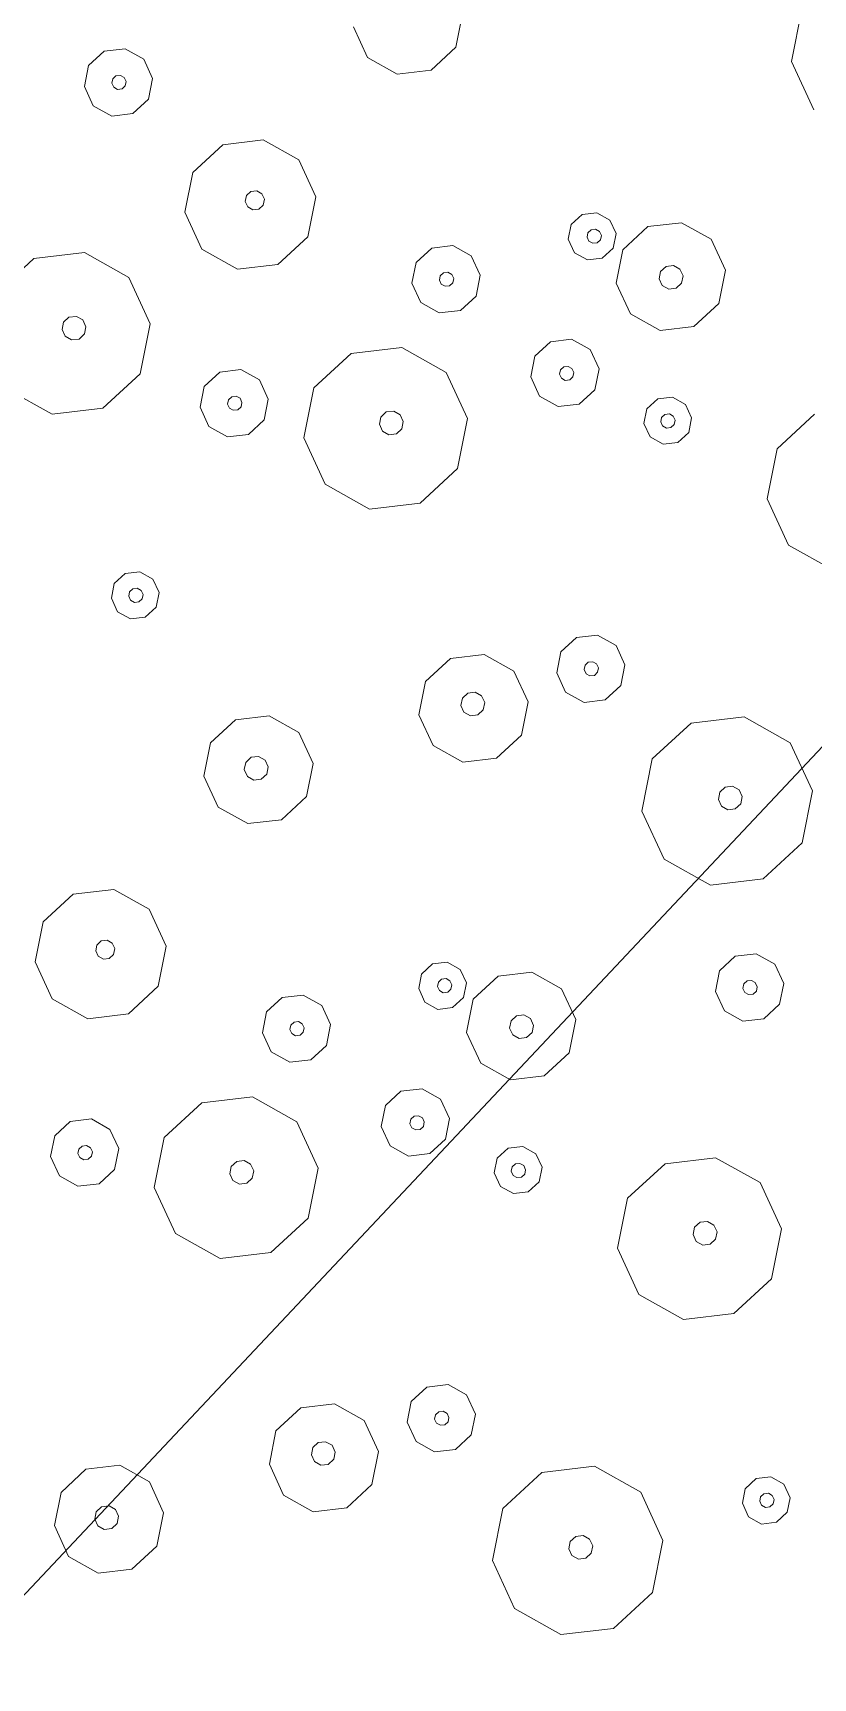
# Model space of a CAD drawing. Header units: metres. Extents: x -2858 to 512, y -1995 to 1252.
# Drawn here: x -465.9 to -464.083, y -188.964 to -185.131 of the extents above; entities that cross this region are included whole.
import ezdxf

# ---------------------------------------------------------------- set-up
doc = ezdxf.new("R2010")
doc.units = ezdxf.units.M
doc.layers.add('Calque commun', color=7, linetype='Continuous')

# ---------------------------------------------------------------- blocks, each defined once
blk = doc.blocks.new('pattern')
at = {"layer": 'Calque commun', "color": 54, "linetype": 'Continuous', "lineweight": 9}
for p, q in [((97.5892, 106.7281), (97.603, 106.7599)), ((97.603, 106.7599), (97.6328, 106.7775)), ((97.6328, 106.7775), (97.6672, 106.7742)), ((97.6672, 106.7742), (97.6932, 106.7513)), ((97.6932, 106.7513), (97.7007, 106.7175)), ((97.5967, 106.6943), (97.5892, 106.7281)), ((97.627, 106.7253), (97.6311, 106.7348)), ((97.6292, 106.7151), (97.627, 106.7253)), ((97.637, 106.7083), (97.6292, 106.7151)), ((97.6311, 106.7348), (97.64, 106.7401)), ((97.64, 106.7401), (97.6504, 106.7391)), ((97.6563, 106.7125), (97.6473, 106.7073)), ((97.6504, 106.7391), (97.6582, 106.7322)), ((97.6604, 106.7221), (97.6563, 106.7125)), ((97.6582, 106.7322), (97.6604, 106.7221)), ((97.7007, 106.7175), (97.6869, 106.6857)), ((97.6227, 106.6714), (97.5967, 106.6943)), ((97.6473, 106.7073), (97.637, 106.7083)), ((97.6869, 106.6857), (97.6571, 106.6681)), ((97.6571, 106.6681), (97.6227, 106.6714)), ((97.8747, 106.6055), (97.9811, 106.6684)), ((97.9811, 106.6684), (98.1042, 106.6566)), ((98.1042, 106.6566), (98.1968, 106.5748)), ((97.8255, 106.4921), (97.8747, 106.6055)), ((98.1968, 106.5748), (98.2237, 106.4542)), ((97.8524, 106.3715), (97.8255, 106.4921)), ((97.9867, 106.4764), (97.9936, 106.4923)), ((97.9936, 106.4923), (98.0085, 106.5011)), ((98.0085, 106.5011), (98.0257, 106.4994)), ((98.0257, 106.4994), (98.0387, 106.488)), ((98.0387, 106.488), (98.0425, 106.4711)), ((97.9905, 106.4595), (97.9867, 106.4764)), ((98.0034, 106.448), (97.9905, 106.4595)), ((98.0207, 106.4464), (98.0034, 106.448)), ((98.0356, 106.4552), (98.0207, 106.4464)), ((98.0425, 106.4711), (98.0356, 106.4552)), ((98.2237, 106.4542), (98.1745, 106.3408)), ((97.1502, 106.3269), (97.2524, 106.3872)), ((97.2524, 106.3872), (97.3705, 106.376)), ((97.3705, 106.376), (97.4594, 106.2974)), ((97.945, 106.2896), (97.8524, 106.3715)), ((98.1745, 106.3408), (98.0681, 106.2779)), ((97.103, 106.218), (97.1502, 106.3269)), ((97.4594, 106.2974), (97.4853, 106.1816)), ((98.0681, 106.2779), (97.945, 106.2896)), ((97.1288, 106.1022), (97.103, 106.218)), ((97.2483, 106.2038), (97.2551, 106.2197)), ((97.2551, 106.2197), (97.2701, 106.2285)), ((97.2701, 106.2285), (97.2873, 106.2268)), ((97.2873, 106.2268), (97.3003, 106.2154)), ((97.3003, 106.2154), (97.304, 106.1985)), ((97.252, 106.1869), (97.2483, 106.2038)), ((97.265, 106.1755), (97.252, 106.1869)), ((97.2822, 106.1738), (97.265, 106.1755)), ((97.2971, 106.1826), (97.2822, 106.1738)), ((97.304, 106.1985), (97.2971, 106.1826)), ((97.4853, 106.1816), (97.438, 106.0727)), ((97.2177, 106.0237), (97.1288, 106.1022)), ((97.9471, 106.084), (97.9896, 106.1091)), ((97.9896, 106.1091), (98.0389, 106.1044)), ((98.0389, 106.1044), (98.0759, 106.0717)), ((97.438, 106.0727), (97.3359, 106.0124)), ((97.9274, 106.0386), (97.9471, 106.084)), ((98.0759, 106.0717), (98.0867, 106.0234)), ((97.3359, 106.0124), (97.2177, 106.0237)), ((97.9381, 105.9903), (97.9274, 106.0386)), ((97.9896, 106.0335), (97.9937, 106.043)), ((97.9918, 106.0233), (97.9896, 106.0335)), ((97.9996, 106.0165), (97.9918, 106.0233)), ((97.9937, 106.043), (98.0027, 106.0483)), ((98.0027, 106.0483), (98.013, 106.0473)), ((98.0189, 106.0208), (98.01, 106.0155)), ((98.013, 106.0473), (98.0208, 106.0404)), ((98.023, 106.0303), (98.0189, 106.0208)), ((98.0208, 106.0404), (98.023, 106.0303)), ((98.0867, 106.0234), (98.067, 105.9781)), ((97.9752, 105.9576), (97.9381, 105.9903)), ((98.01, 106.0155), (97.9996, 106.0165)), ((98.1621, 105.9736), (98.2302, 106.0138)), ((98.2302, 106.0138), (98.309, 106.0063)), ((98.309, 106.0063), (98.3683, 105.954)), ((96.7009, 105.9042), (96.7205, 105.9495)), ((96.7205, 105.9495), (96.7631, 105.9747)), ((96.7631, 105.9747), (96.8123, 105.97)), ((96.8123, 105.97), (96.8494, 105.9372)), ((98.0244, 105.9529), (97.9752, 105.9576)), ((98.067, 105.9781), (98.0244, 105.9529)), ((98.1306, 105.901), (98.1621, 105.9736)), ((98.3683, 105.954), (98.3855, 105.8767)), ((96.7631, 105.899), (96.7672, 105.9086)), ((96.7672, 105.9086), (96.7761, 105.9138)), ((96.7761, 105.9138), (96.7865, 105.9128)), ((96.7865, 105.9128), (96.7943, 105.906)), ((96.7943, 105.906), (96.7965, 105.8958)), ((96.8494, 105.9372), (96.8601, 105.889)), ((98.2305, 105.8995), (98.2454, 105.9083)), ((98.2454, 105.9083), (98.2627, 105.9067)), ((98.2627, 105.9067), (98.2756, 105.8952)), ((96.7116, 105.8559), (96.7009, 105.9042)), ((96.7653, 105.8889), (96.7631, 105.899)), ((96.7731, 105.882), (96.7653, 105.8889)), ((96.7834, 105.881), (96.7731, 105.882)), ((96.7924, 105.8863), (96.7834, 105.881)), ((96.7965, 105.8958), (96.7924, 105.8863)), ((96.8601, 105.889), (96.8405, 105.8436)), ((98.1479, 105.8238), (98.1306, 105.901)), ((98.2236, 105.8837), (98.2305, 105.8995)), ((98.2274, 105.8668), (98.2236, 105.8837)), ((98.2794, 105.8783), (98.2725, 105.8625)), ((98.2756, 105.8952), (98.2794, 105.8783)), ((98.3855, 105.8767), (98.354, 105.8042)), ((96.7487, 105.8232), (96.7116, 105.8559)), ((96.8405, 105.8436), (96.7979, 105.8185)), ((97.4148, 105.8159), (97.4447, 105.8335)), ((97.4447, 105.8335), (97.4791, 105.8302)), ((97.4791, 105.8302), (97.5051, 105.8073)), ((98.2404, 105.8553), (98.2274, 105.8668)), ((98.2576, 105.8537), (98.2404, 105.8553)), ((98.2725, 105.8625), (98.2576, 105.8537)), ((96.7979, 105.8185), (96.7487, 105.8232)), ((97.4011, 105.7842), (97.4148, 105.8159)), ((97.4405, 105.7814), (97.4447, 105.791)), ((97.4447, 105.791), (97.4536, 105.7962)), ((97.4536, 105.7962), (97.4639, 105.7953)), ((97.4639, 105.7953), (97.4717, 105.7884)), ((97.5051, 105.8073), (97.5126, 105.7736)), ((98.2072, 105.7714), (98.1479, 105.8238)), ((98.354, 105.8042), (98.2859, 105.7639)), ((96.3415, 105.7003), (96.4479, 105.7632)), ((96.4479, 105.7632), (96.571, 105.7514)), ((97.4086, 105.7504), (97.4011, 105.7842)), ((97.4428, 105.7713), (97.4405, 105.7814)), ((97.4506, 105.7644), (97.4428, 105.7713)), ((97.4609, 105.7634), (97.4506, 105.7644)), ((97.4698, 105.7687), (97.4609, 105.7634)), ((97.474, 105.7783), (97.4698, 105.7687)), ((97.4717, 105.7884), (97.474, 105.7783)), ((97.5126, 105.7736), (97.4988, 105.7418)), ((98.2859, 105.7639), (98.2072, 105.7714)), ((96.571, 105.7514), (96.6636, 105.6696)), ((97.4345, 105.7275), (97.4086, 105.7504)), ((97.469, 105.7242), (97.4345, 105.7275)), ((97.4988, 105.7418), (97.469, 105.7242)), ((98.6027, 105.696), (98.6708, 105.7362)), ((98.6708, 105.7362), (98.7496, 105.7287)), ((98.7496, 105.7287), (98.8089, 105.6764)), ((96.2923, 105.5869), (96.3415, 105.7003)), ((97.1061, 105.6449), (97.1742, 105.6851)), ((97.1742, 105.6851), (97.253, 105.6776)), ((97.253, 105.6776), (97.3123, 105.6253)), ((98.5712, 105.6235), (98.6027, 105.696)), ((98.8089, 105.6764), (98.8261, 105.5992)), ((96.6636, 105.6696), (96.6905, 105.549)), ((97.0747, 105.5723), (97.1061, 105.6449)), ((97.3123, 105.6253), (97.3295, 105.548)), ((97.4738, 105.5793), (97.5164, 105.6044)), ((97.5164, 105.6044), (97.5656, 105.5997)), ((97.5656, 105.5997), (97.6027, 105.567)), ((98.5884, 105.5462), (98.5712, 105.6235)), ((98.6716, 105.6076), (98.6785, 105.6235)), ((98.6754, 105.5907), (98.6716, 105.6076)), ((98.6785, 105.6235), (98.6934, 105.6323)), ((98.6934, 105.6323), (98.7107, 105.6306)), ((98.7107, 105.6306), (98.7236, 105.6192)), ((98.7274, 105.6023), (98.7205, 105.5864)), ((98.7236, 105.6192), (98.7274, 105.6023)), ((98.8261, 105.5992), (98.7946, 105.5266)), ((96.3192, 105.4663), (96.2923, 105.5869)), ((96.4535, 105.5712), (96.4604, 105.5871)), ((96.4573, 105.5543), (96.4535, 105.5712)), ((96.4604, 105.5871), (96.4753, 105.5959)), ((96.4753, 105.5959), (96.4926, 105.5942)), ((96.4926, 105.5942), (96.5055, 105.5828)), ((96.5093, 105.5659), (96.5024, 105.55)), ((96.5055, 105.5828), (96.5093, 105.5659)), ((97.0919, 105.4951), (97.0747, 105.5723)), ((97.1749, 105.5646), (97.1818, 105.5805)), ((97.1786, 105.5477), (97.1749, 105.5646)), ((97.1818, 105.5805), (97.1967, 105.5893)), ((97.1967, 105.5893), (97.2139, 105.5877)), ((97.2139, 105.5877), (97.2269, 105.5762)), ((97.2269, 105.5762), (97.2306, 105.5593)), ((97.4542, 105.5339), (97.4738, 105.5793)), ((97.6027, 105.567), (97.6135, 105.5187)), ((98.6884, 105.5793), (98.6754, 105.5907)), ((98.7056, 105.5776), (98.6884, 105.5793)), ((98.7205, 105.5864), (98.7056, 105.5776)), ((96.4703, 105.5428), (96.4573, 105.5543)), ((96.4875, 105.5412), (96.4703, 105.5428)), ((96.5024, 105.55), (96.4875, 105.5412)), ((96.6905, 105.549), (96.6413, 105.4356)), ((97.1916, 105.5363), (97.1786, 105.5477)), ((97.2088, 105.5346), (97.1916, 105.5363)), ((97.2237, 105.5434), (97.2088, 105.5346)), ((97.2306, 105.5593), (97.2237, 105.5434)), ((97.3295, 105.548), (97.298, 105.4755)), ((97.4649, 105.4856), (97.4542, 105.5339)), ((97.5151, 105.5317), (97.5192, 105.5412)), ((97.5173, 105.5216), (97.5151, 105.5317)), ((97.5192, 105.5412), (97.5282, 105.5465)), ((97.5282, 105.5465), (97.5385, 105.5455)), ((97.5385, 105.5455), (97.5463, 105.5386)), ((97.5485, 105.5285), (97.5444, 105.519)), ((97.5463, 105.5386), (97.5485, 105.5285)), ((98.6477, 105.4939), (98.5884, 105.5462)), ((98.7946, 105.5266), (98.7265, 105.4864)), ((97.1512, 105.4427), (97.0919, 105.4951)), ((97.502, 105.4529), (97.4649, 105.4856)), ((97.5251, 105.5147), (97.5173, 105.5216)), ((97.5355, 105.5137), (97.5251, 105.5147)), ((97.5444, 105.519), (97.5355, 105.5137)), ((97.6135, 105.5187), (97.5938, 105.4734)), ((97.7642, 105.4285), (97.8664, 105.4888)), ((97.8664, 105.4888), (97.9845, 105.4775)), ((98.7265, 105.4864), (98.6477, 105.4939)), ((96.4119, 105.3845), (96.3192, 105.4663)), ((97.298, 105.4755), (97.2299, 105.4352)), ((97.5512, 105.4482), (97.502, 105.4529)), ((97.5938, 105.4734), (97.5512, 105.4482)), ((97.9845, 105.4775), (98.0735, 105.399)), ((96.6413, 105.4356), (96.5349, 105.3727)), ((97.2299, 105.4352), (97.1512, 105.4427)), ((97.2124, 105.3984), (97.2423, 105.416)), ((97.2423, 105.416), (97.2767, 105.4127)), ((97.2767, 105.4127), (97.3027, 105.3898)), ((97.717, 105.3196), (97.7642, 105.4285)), ((95.9263, 105.3922), (95.9521, 105.2764)), ((96.5349, 105.3727), (96.4119, 105.3845)), ((97.1987, 105.3667), (97.2124, 105.3984)), ((97.2343, 105.3663), (97.2385, 105.3758)), ((97.2385, 105.3758), (97.2474, 105.3811)), ((97.2474, 105.3811), (97.2577, 105.3801)), ((97.2577, 105.3801), (97.2655, 105.3732)), ((97.2655, 105.3732), (97.2678, 105.3631)), ((97.3027, 105.3898), (97.3102, 105.356)), ((98.0735, 105.399), (98.0993, 105.2832)), ((97.2062, 105.3329), (97.1987, 105.3667)), ((97.2321, 105.31), (97.2062, 105.3329)), ((97.2366, 105.3562), (97.2343, 105.3663)), ((97.2444, 105.3493), (97.2366, 105.3562)), ((97.2547, 105.3483), (97.2444, 105.3493)), ((97.2636, 105.3536), (97.2547, 105.3483)), ((97.2678, 105.3631), (97.2636, 105.3536)), ((97.3102, 105.356), (97.2964, 105.3243)), ((97.2666, 105.3067), (97.2321, 105.31)), ((97.2964, 105.3243), (97.2666, 105.3067)), ((97.7428, 105.2038), (97.717, 105.3196)), ((97.8623, 105.3054), (97.8692, 105.3213)), ((97.8661, 105.2885), (97.8623, 105.3054)), ((97.8692, 105.3213), (97.8841, 105.3301)), ((97.8841, 105.3301), (97.9013, 105.3284)), ((97.9013, 105.3284), (97.9143, 105.317)), ((97.9181, 105.3001), (97.9112, 105.2842)), ((97.9143, 105.317), (97.9181, 105.3001)), ((95.9521, 105.2764), (95.9049, 105.1675)), ((97.879, 105.277), (97.8661, 105.2885)), ((97.8963, 105.2754), (97.879, 105.277)), ((97.9112, 105.2842), (97.8963, 105.2754)), ((98.0993, 105.2832), (98.0521, 105.1743)), ((97.4761, 105.1821), (97.4958, 105.2274)), ((97.4958, 105.2274), (97.5383, 105.2526)), ((97.5383, 105.2526), (97.5876, 105.2479)), ((97.5876, 105.2479), (97.6246, 105.2151)), ((96.3942, 105.1334), (96.4139, 105.1788)), ((96.4139, 105.1788), (96.4565, 105.2039)), ((96.4565, 105.2039), (96.5057, 105.1992)), ((96.5057, 105.1992), (96.5427, 105.1665)), ((97.4869, 105.1338), (97.4761, 105.1821)), ((97.5383, 105.1769), (97.5424, 105.1865)), ((97.5424, 105.1865), (97.5514, 105.1917)), ((97.5514, 105.1917), (97.5617, 105.1907)), ((97.5617, 105.1907), (97.5695, 105.1839)), ((97.5695, 105.1839), (97.5717, 105.1737)), ((97.6246, 105.2151), (97.6354, 105.1669)), ((97.8318, 105.1252), (97.7428, 105.2038)), ((95.9049, 105.1675), (95.8027, 105.1072)), ((96.4605, 105.1378), (96.4695, 105.1431)), ((96.4695, 105.1431), (96.4798, 105.1421)), ((96.4798, 105.1421), (96.4876, 105.1352)), ((96.5427, 105.1665), (96.5535, 105.1182)), ((97.5406, 105.1668), (97.5383, 105.1769)), ((97.5483, 105.1599), (97.5406, 105.1668)), ((97.5587, 105.1589), (97.5483, 105.1599)), ((97.5676, 105.1642), (97.5587, 105.1589)), ((97.5717, 105.1737), (97.5676, 105.1642)), ((97.6354, 105.1669), (97.6157, 105.1215)), ((98.0521, 105.1743), (97.9499, 105.114)), ((95.8027, 105.1072), (95.6846, 105.1185)), ((96.405, 105.0851), (96.3942, 105.1334)), ((96.4564, 105.1283), (96.4605, 105.1378)), ((96.4587, 105.1181), (96.4564, 105.1283)), ((96.4665, 105.1113), (96.4587, 105.1181)), ((96.4768, 105.1103), (96.4665, 105.1113)), ((96.4857, 105.1156), (96.4768, 105.1103)), ((96.4899, 105.1251), (96.4857, 105.1156)), ((96.4876, 105.1352), (96.4899, 105.1251)), ((96.5535, 105.1182), (96.5338, 105.0729)), ((96.6289, 105.0684), (96.6971, 105.1086)), ((96.6971, 105.1086), (96.7758, 105.1011)), ((96.7758, 105.1011), (96.8351, 105.0488)), ((97.5239, 105.1011), (97.4869, 105.1338)), ((97.5731, 105.0964), (97.5239, 105.1011)), ((97.6157, 105.1215), (97.5731, 105.0964)), ((97.9499, 105.114), (97.8318, 105.1252)), ((96.442, 105.0524), (96.405, 105.0851)), ((96.5338, 105.0729), (96.4913, 105.0477)), ((96.5975, 104.9958), (96.6289, 105.0684)), ((98.0401, 105.0524), (98.0827, 105.0776)), ((98.0827, 105.0776), (98.1319, 105.0729)), ((98.1319, 105.0729), (98.1689, 105.0402)), ((96.4913, 105.0477), (96.442, 105.0524)), ((96.8351, 105.0488), (96.8523, 104.9715)), ((98.0204, 105.0071), (98.0401, 105.0524)), ((98.1689, 105.0402), (98.1797, 104.9919)), ((96.6147, 104.9186), (96.5975, 104.9958)), ((96.6905, 104.9785), (96.6973, 104.9943)), ((96.6973, 104.9943), (96.7122, 105.0031)), ((96.7122, 105.0031), (96.7295, 105.0015)), ((96.7295, 105.0015), (96.7425, 104.99)), ((96.7425, 104.99), (96.7462, 104.9731)), ((98.0312, 104.9588), (98.0204, 105.0071)), ((98.0826, 105.002), (98.0867, 105.0115)), ((98.0849, 104.9918), (98.0826, 105.002)), ((98.0927, 104.9849), (98.0849, 104.9918)), ((98.0867, 105.0115), (98.0957, 105.0168)), ((98.0957, 105.0168), (98.106, 105.0158)), ((98.1119, 104.9892), (98.103, 104.984)), ((98.106, 105.0158), (98.1138, 105.0089)), ((98.1161, 104.9988), (98.1119, 104.9892)), ((98.1138, 105.0089), (98.1161, 104.9988)), ((98.1797, 104.9919), (98.16, 104.9465)), ((96.6942, 104.9616), (96.6905, 104.9785)), ((96.7072, 104.9501), (96.6942, 104.9616)), ((96.7244, 104.9485), (96.7072, 104.9501)), ((96.7393, 104.9573), (96.7244, 104.9485)), ((96.7462, 104.9731), (96.7393, 104.9573)), ((96.8523, 104.9715), (96.8208, 104.899)), ((98.0682, 104.9261), (98.0312, 104.9588)), ((98.103, 104.984), (98.0927, 104.9849)), ((95.8679, 104.879), (95.8817, 104.9107)), ((95.8817, 104.9107), (95.9115, 104.9283)), ((95.9115, 104.9283), (95.9459, 104.9251)), ((95.9459, 104.9251), (95.9719, 104.9022)), ((96.674, 104.8662), (96.6147, 104.9186)), ((98.1175, 104.9214), (98.0682, 104.9261)), ((98.16, 104.9465), (98.1175, 104.9214)), ((95.8754, 104.8452), (95.8679, 104.879)), ((95.9073, 104.8762), (95.9115, 104.8858)), ((95.9096, 104.8661), (95.9073, 104.8762)), ((95.9115, 104.8858), (95.9204, 104.891)), ((95.9204, 104.891), (95.9308, 104.8901)), ((95.9308, 104.8901), (95.9385, 104.8832)), ((95.9408, 104.8731), (95.9367, 104.8635)), ((95.9385, 104.8832), (95.9408, 104.8731)), ((95.9719, 104.9022), (95.9794, 104.8684)), ((96.8208, 104.899), (96.7527, 104.8587)), ((95.9014, 104.8223), (95.8754, 104.8452)), ((95.9174, 104.8592), (95.9096, 104.8661)), ((95.9277, 104.8582), (95.9174, 104.8592)), ((95.9367, 104.8635), (95.9277, 104.8582)), ((95.9656, 104.8366), (95.9358, 104.819)), ((95.9794, 104.8684), (95.9656, 104.8366)), ((96.7527, 104.8587), (96.674, 104.8662)), ((97.6152, 104.8204), (97.6969, 104.8687)), ((97.6969, 104.8687), (97.7914, 104.8597)), ((97.7914, 104.8597), (97.8626, 104.7969)), ((95.9358, 104.819), (95.9014, 104.8223)), ((97.0695, 104.7908), (97.1376, 104.831)), ((97.1376, 104.831), (97.2164, 104.8235)), ((97.2164, 104.8235), (97.2757, 104.7712)), ((97.5774, 104.7334), (97.6152, 104.8204)), ((97.8626, 104.7969), (97.8832, 104.7042)), ((95.5729, 104.7397), (95.6411, 104.7799)), ((95.6411, 104.7799), (95.7198, 104.7724)), ((95.7198, 104.7724), (95.7791, 104.7201)), ((97.038, 104.7183), (97.0695, 104.7908)), ((97.2757, 104.7712), (97.2929, 104.694)), ((95.5415, 104.6671), (95.5729, 104.7397)), ((95.7791, 104.7201), (95.7963, 104.6428)), ((97.0553, 104.641), (97.038, 104.7183)), ((97.1385, 104.7024), (97.1454, 104.7183)), ((97.1454, 104.7183), (97.1603, 104.7271)), ((97.1603, 104.7271), (97.1775, 104.7254)), ((97.1775, 104.7254), (97.1905, 104.714)), ((97.598, 104.6407), (97.5774, 104.7334)), ((97.6936, 104.722), (97.6991, 104.7347)), ((97.6966, 104.7085), (97.6936, 104.722)), ((97.6991, 104.7347), (97.711, 104.7417)), ((97.711, 104.7417), (97.7248, 104.7404)), ((97.7248, 104.7404), (97.7352, 104.7313)), ((97.7382, 104.7177), (97.7327, 104.705)), ((97.7352, 104.7313), (97.7382, 104.7177)), ((95.6486, 104.6753), (95.6635, 104.6841)), ((95.6635, 104.6841), (95.6807, 104.6825)), ((95.6807, 104.6825), (95.6937, 104.671)), ((95.9407, 104.6741), (95.9832, 104.6992)), ((95.9832, 104.6992), (96.0325, 104.6945)), ((96.0325, 104.6945), (96.0695, 104.6618)), ((97.1422, 104.6855), (97.1385, 104.7024)), ((97.1552, 104.6741), (97.1422, 104.6855)), ((97.1873, 104.6812), (97.1724, 104.6724)), ((97.1942, 104.6971), (97.1873, 104.6812)), ((97.1905, 104.714), (97.1942, 104.6971)), ((97.2929, 104.694), (97.2614, 104.6214)), ((97.707, 104.6993), (97.6966, 104.7085)), ((97.7208, 104.698), (97.707, 104.6993)), ((97.7327, 104.705), (97.7208, 104.698)), ((97.8832, 104.7042), (97.8454, 104.6171)), ((95.1573, 104.6438), (95.1082, 104.5304)), ((95.5587, 104.5899), (95.5415, 104.6671)), ((95.6417, 104.6594), (95.6486, 104.6753)), ((95.6455, 104.6425), (95.6417, 104.6594)), ((95.6584, 104.6311), (95.6455, 104.6425)), ((95.6975, 104.6541), (95.6906, 104.6382)), ((95.6937, 104.671), (95.6975, 104.6541)), ((95.7963, 104.6428), (95.7649, 104.5703)), ((95.921, 104.6287), (95.9407, 104.6741)), ((95.986, 104.636), (95.995, 104.6413)), ((95.995, 104.6413), (96.0053, 104.6403)), ((96.0695, 104.6618), (96.0803, 104.6135)), ((97.1145, 104.5887), (97.0553, 104.641)), ((97.1724, 104.6724), (97.1552, 104.6741)), ((95.6757, 104.6294), (95.6584, 104.6311)), ((95.6906, 104.6382), (95.6757, 104.6294)), ((95.9318, 104.5804), (95.921, 104.6287)), ((95.9819, 104.6265), (95.986, 104.636)), ((95.9842, 104.6164), (95.9819, 104.6265)), ((95.9919, 104.6095), (95.9842, 104.6164)), ((96.0023, 104.6085), (95.9919, 104.6095)), ((96.0112, 104.6138), (96.0023, 104.6085)), ((96.0053, 104.6403), (96.0131, 104.6335)), ((96.0154, 104.6233), (96.0112, 104.6138)), ((96.0131, 104.6335), (96.0154, 104.6233)), ((96.0803, 104.6135), (96.0606, 104.5682)), ((97.2614, 104.6214), (97.1933, 104.5812)), ((97.6692, 104.5779), (97.598, 104.6407)), ((97.8454, 104.6171), (97.7637, 104.5689)), ((95.618, 104.5375), (95.5587, 104.5899)), ((95.7649, 104.5703), (95.6967, 104.53)), ((95.9688, 104.5477), (95.9318, 104.5804)), ((96.0606, 104.5682), (96.018, 104.543)), ((96.2311, 104.5233), (96.3332, 104.5836)), ((96.3332, 104.5836), (96.4514, 104.5723)), ((96.4514, 104.5723), (96.5403, 104.4938)), ((97.1933, 104.5812), (97.1145, 104.5887)), ((97.7637, 104.5689), (97.6692, 104.5779)), ((95.1082, 104.5304), (95.0017, 104.4675)), ((95.6967, 104.53), (95.618, 104.5375)), ((96.018, 104.543), (95.9688, 104.5477)), ((95.6655, 104.4615), (95.6793, 104.4932)), ((95.6793, 104.4932), (95.7091, 104.5108)), ((95.7091, 104.5108), (95.7435, 104.5075)), ((95.7435, 104.5075), (95.7695, 104.4846)), ((96.1838, 104.4144), (96.2311, 104.5233)), ((96.5403, 104.4938), (96.5661, 104.378)), ((95.673, 104.4277), (95.6655, 104.4615)), ((95.7012, 104.4611), (95.7053, 104.4706)), ((95.7034, 104.451), (95.7012, 104.4611)), ((95.7112, 104.4441), (95.7034, 104.451)), ((95.7053, 104.4706), (95.7142, 104.4759)), ((95.7142, 104.4759), (95.7246, 104.4749)), ((95.7246, 104.4749), (95.7323, 104.468)), ((95.7346, 104.4579), (95.7305, 104.4484)), ((95.7323, 104.468), (95.7346, 104.4579)), ((95.777, 104.4508), (95.7632, 104.4191)), ((95.7695, 104.4846), (95.777, 104.4508)), ((95.699, 104.4048), (95.673, 104.4277)), ((95.7215, 104.4431), (95.7112, 104.4441)), ((95.7305, 104.4484), (95.7215, 104.4431)), ((95.7632, 104.4191), (95.7334, 104.4015)), ((96.2096, 104.2986), (96.1838, 104.4144)), ((96.3291, 104.4002), (96.336, 104.4161)), ((96.336, 104.4161), (96.3509, 104.4249)), ((96.3509, 104.4249), (96.3681, 104.4232)), ((96.3681, 104.4232), (96.3811, 104.4118)), ((96.3811, 104.4118), (96.3849, 104.3949)), ((95.7334, 104.4015), (95.699, 104.4048)), ((96.3329, 104.3833), (96.3291, 104.4002)), ((96.3459, 104.3718), (96.3329, 104.3833)), ((96.378, 104.379), (96.3631, 104.3702)), ((96.3849, 104.3949), (96.378, 104.379)), ((96.5661, 104.378), (96.5189, 104.2691)), ((95.9626, 104.3222), (96.0052, 104.3474)), ((96.0052, 104.3474), (96.0544, 104.3427)), ((96.0544, 104.3427), (96.0915, 104.3099)), ((96.3631, 104.3702), (96.3459, 104.3718)), ((95.9429, 104.2769), (95.9626, 104.3222)), ((96.0915, 104.3099), (96.1022, 104.2617)), ((96.2986, 104.22), (96.2096, 104.2986)), ((95.9537, 104.2286), (95.9429, 104.2769)), ((96.0051, 104.2717), (96.0093, 104.2813)), ((96.0074, 104.2616), (96.0051, 104.2717)), ((96.0152, 104.2547), (96.0074, 104.2616)), ((96.0093, 104.2813), (96.0182, 104.2865)), ((96.0182, 104.2865), (96.0285, 104.2856)), ((96.0344, 104.259), (96.0255, 104.2537)), ((96.0285, 104.2856), (96.0363, 104.2787)), ((96.0386, 104.2685), (96.0344, 104.259)), ((96.0363, 104.2787), (96.0386, 104.2685)), ((96.1022, 104.2617), (96.0825, 104.2163)), ((96.5189, 104.2691), (96.4167, 104.2088)), ((96.9985, 104.2266), (97.0123, 104.2583)), ((97.0123, 104.2583), (97.0421, 104.2759)), ((97.0421, 104.2759), (97.0765, 104.2726)), ((97.0765, 104.2726), (97.1025, 104.2497)), ((95.9907, 104.1959), (95.9537, 104.2286)), ((96.0255, 104.2537), (96.0152, 104.2547)), ((96.4167, 104.2088), (96.2986, 104.22)), ((97.006, 104.1928), (96.9985, 104.2266)), ((97.0363, 104.2237), (97.0404, 104.2332)), ((97.0386, 104.2136), (97.0363, 104.2237)), ((97.0404, 104.2332), (97.0494, 104.2385)), ((97.0494, 104.2385), (97.0597, 104.2375)), ((97.0597, 104.2375), (97.0675, 104.2307)), ((97.0697, 104.2205), (97.0656, 104.211)), ((97.0675, 104.2307), (97.0697, 104.2205)), ((97.1025, 104.2497), (97.11, 104.2159)), ((96.04, 104.1912), (95.9907, 104.1959)), ((96.0825, 104.2163), (96.04, 104.1912)), ((97.032, 104.1699), (97.006, 104.1928)), ((97.0463, 104.2067), (97.0386, 104.2136)), ((97.0567, 104.2057), (97.0463, 104.2067)), ((97.0656, 104.211), (97.0567, 104.2057)), ((97.0962, 104.1842), (97.0664, 104.1666)), ((97.11, 104.2159), (97.0962, 104.1842)), ((96.4872, 104.1019), (96.5069, 104.1472)), ((96.5069, 104.1472), (96.5495, 104.1724)), ((96.5495, 104.1724), (96.5987, 104.1677)), ((96.5987, 104.1677), (96.6358, 104.135)), ((97.0664, 104.1666), (97.032, 104.1699)), ((96.5494, 104.0968), (96.5536, 104.1063)), ((96.5536, 104.1063), (96.5625, 104.1116)), ((96.5625, 104.1116), (96.5728, 104.1106)), ((96.5728, 104.1106), (96.5806, 104.1037)), ((96.6358, 104.135), (96.6465, 104.0867)), ((96.498, 104.0536), (96.4872, 104.1019)), ((96.5517, 104.0866), (96.5494, 104.0968)), ((96.5595, 104.0798), (96.5517, 104.0866)), ((96.5698, 104.0788), (96.5595, 104.0798)), ((96.5788, 104.0841), (96.5698, 104.0788)), ((96.5829, 104.0936), (96.5788, 104.0841)), ((96.5806, 104.1037), (96.5829, 104.0936)), ((96.6465, 104.0867), (96.6269, 104.0413)), ((96.5351, 104.0209), (96.498, 104.0536)), ((96.6269, 104.0413), (96.5843, 104.0162)), ((96.5843, 104.0162), (96.5351, 104.0209)), ((96.082, 103.9153), (96.1637, 103.9635)), ((96.1637, 103.9635), (96.2582, 103.9545)), ((96.2582, 103.9545), (96.3294, 103.8917)), ((95.5363, 103.8856), (95.6045, 103.9259)), ((95.6045, 103.9259), (95.6832, 103.9184)), ((95.6832, 103.9184), (95.7425, 103.866)), ((96.0442, 103.8282), (96.082, 103.9153)), ((96.3294, 103.8917), (96.35, 103.799)), ((96.5595, 103.8253), (96.6617, 103.8857)), ((96.6617, 103.8857), (96.7798, 103.8744)), ((96.7798, 103.8744), (96.8688, 103.7959)), ((95.7425, 103.866), (95.7597, 103.7888)), ((96.1659, 103.8295), (96.1779, 103.8365)), ((96.1779, 103.8365), (96.1917, 103.8352)), ((96.0648, 103.7355), (96.0442, 103.8282)), ((96.1604, 103.8168), (96.1659, 103.8295)), ((96.1634, 103.8033), (96.1604, 103.8168)), ((96.1738, 103.7941), (96.1634, 103.8033)), ((96.1995, 103.7998), (96.1876, 103.7928)), ((96.1917, 103.8352), (96.202, 103.8261)), ((96.205, 103.8125), (96.1995, 103.7998)), ((96.202, 103.8261), (96.205, 103.8125)), ((96.35, 103.799), (96.3123, 103.7119)), ((96.5123, 103.7165), (96.5595, 103.8253)), ((95.7597, 103.7888), (95.7282, 103.7162)), ((96.1876, 103.7928), (96.1738, 103.7941)), ((96.8688, 103.7959), (96.8946, 103.68)), ((96.136, 103.6727), (96.0648, 103.7355)), ((96.6645, 103.7181), (96.6794, 103.7269)), ((96.6794, 103.7269), (96.6966, 103.7253)), ((96.6966, 103.7253), (96.7096, 103.7138)), ((96.3123, 103.7119), (96.2305, 103.6637)), ((96.5381, 103.6006), (96.5123, 103.7165)), ((96.6576, 103.7022), (96.6645, 103.7181)), ((96.6614, 103.6854), (96.6576, 103.7022)), ((96.6743, 103.6739), (96.6614, 103.6854)), ((96.7133, 103.6969), (96.7065, 103.6811)), ((96.7096, 103.7138), (96.7133, 103.6969)), ((96.2305, 103.6637), (96.136, 103.6727)), ((96.6916, 103.6723), (96.6743, 103.6739)), ((96.7065, 103.6811), (96.6916, 103.6723)), ((96.6271, 103.5221), (96.5381, 103.6006)), ((96.7452, 103.5108), (96.6271, 103.5221)), ((96.1299, 103.448), (96.1724, 103.4731)), ((96.1724, 103.4731), (96.2216, 103.4684)), ((96.2216, 103.4684), (96.2587, 103.4357)), ((96.1102, 103.4026), (96.1299, 103.448)), ((96.2587, 103.4357), (96.2695, 103.3874)), ((96.1209, 103.3543), (96.1102, 103.4026)), ((96.1724, 103.3975), (96.1765, 103.407)), ((96.1746, 103.3873), (96.1724, 103.3975)), ((96.1824, 103.3805), (96.1746, 103.3873)), ((96.1765, 103.407), (96.1855, 103.4123)), ((96.1928, 103.3795), (96.1824, 103.3805)), ((96.1855, 103.4123), (96.1958, 103.4113)), ((96.2017, 103.3848), (96.1928, 103.3795)), ((96.1958, 103.4113), (96.2036, 103.4044)), ((96.2058, 103.3943), (96.2017, 103.3848)), ((96.2036, 103.4044), (96.2058, 103.3943)), ((96.2695, 103.3874), (96.2498, 103.3421)), ((96.158, 103.3216), (96.1209, 103.3543)), ((96.2498, 103.3421), (96.2072, 103.3169)), ((96.2072, 103.3169), (96.158, 103.3216))]:
    blk.add_line(p, q, dxfattribs=at)
at = {"layer": 'Calque commun', "color": 7, "linetype": 'Continuous', "lineweight": 9}
mesh = blk.add_polyface(dxfattribs=at)
corners = [(70.8497, 113.5412), (53.8349, 19.1692), (74.7282, 106.3237), (76.0435, 113.5984), (74.769, 106.1763), (58.8077, 18.2701), (114.1703, 105.207), (114.1703, 98.5387)]
mesh.append_faces([[corners[k] for k in face] for face in [(3, 4, 6)]], dxfattribs={"vtx0": -1, "vtx1": -1, "color": 7})
mesh.append_faces([[corners[k] for k in face] for face in [(3, 2, 4)]], dxfattribs={"vtx0": -1, "vtx2": -1, "color": 7})
mesh.append_faces([[corners[k] for k in face] for face in [(5, 2, 1)]], dxfattribs={"vtx1": -1, "color": 7})
mesh.append_faces([[corners[k] for k in face] for face in [(0, 1, 2), (3, 0, 2)]], dxfattribs={"vtx1": -1, "vtx2": -1, "color": 7})
mesh.append_faces([[corners[k] for k in face] for face in [(4, 7, 6)]], dxfattribs={"vtx2": -1, "color": 7})

msp = doc.modelspace()

# ---------------------------------------------------------------- block references
at = {"layer": 'Calque commun', "color": 0, "linetype": 'ByBlock', "lineweight": -2, "rotation": 228.1617603435354}
msp.add_blockref('pattern', (-478.5712, -44.6144), dxfattribs=at)

doc.saveas('drawing.dxf')
